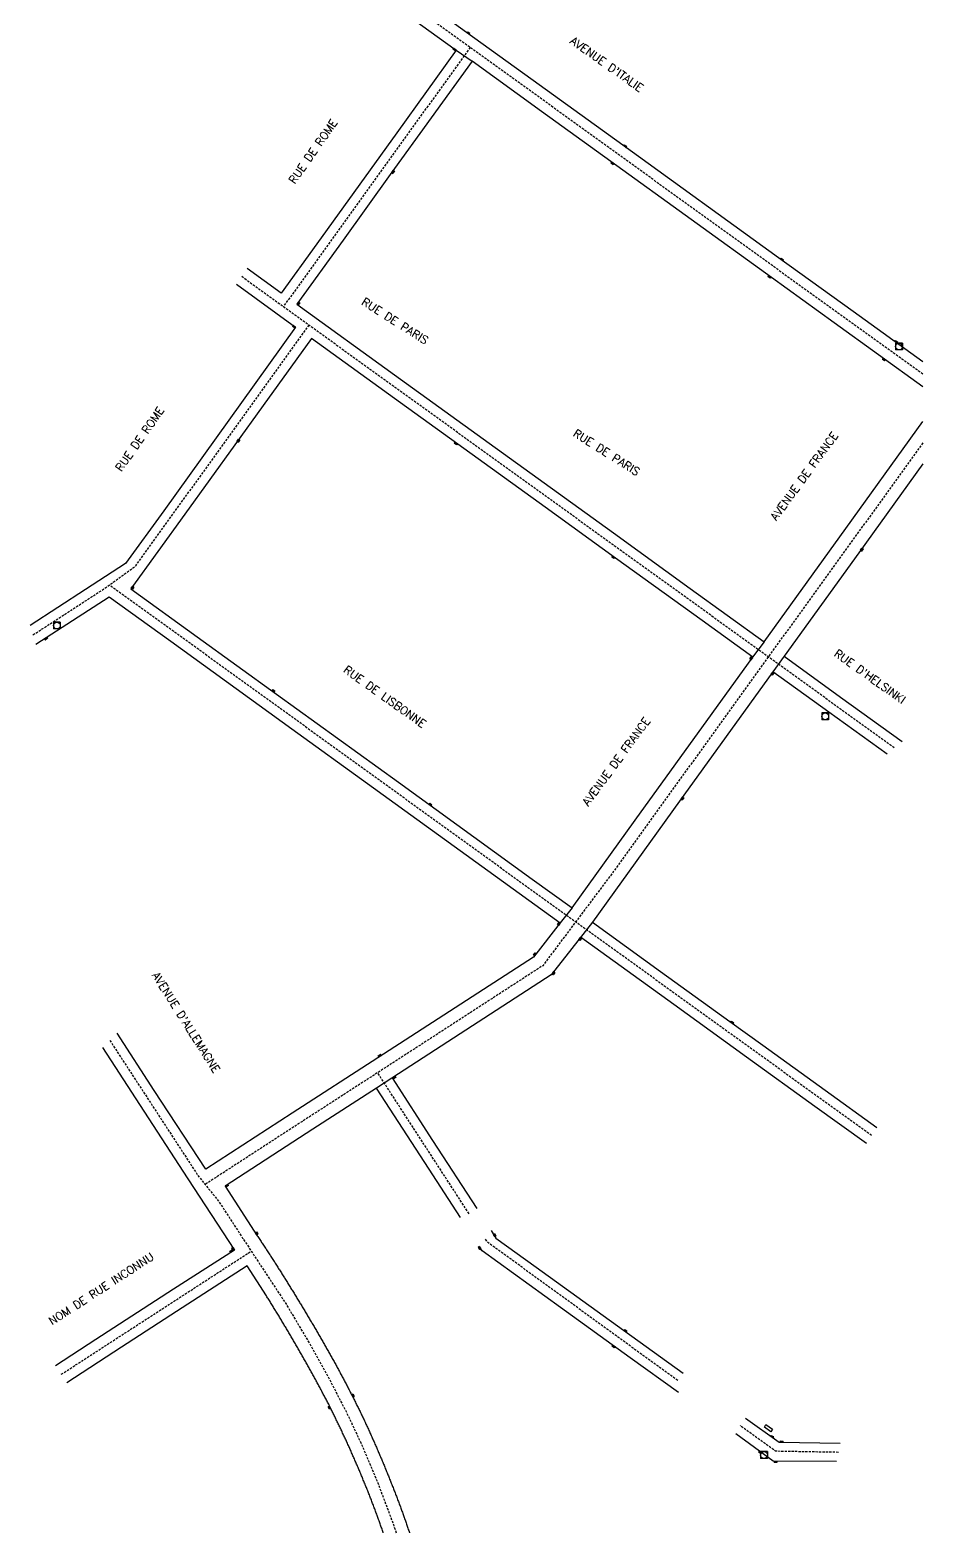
# Model space of a CAD drawing. Header units: millimetres. Extents: x 146603 to 147000, y 145000 to 146000.
# Drawn here: x 146804.7 to 147000, y 145000 to 145328.7 of the extents above; entities that cross this region are included whole.
import ezdxf
from ezdxf.enums import TextEntityAlignment as Align

# ---------------------------------------------------------------- set-up
doc = ezdxf.new("R2010")
doc.units = ezdxf.units.MM
doc.linetypes.add('DASHED', pattern=[0.75, 0.5, -0.25])
doc.layers.get('0').update_dxf_attribs({"linetype": 'CONTINUOUS'})
for name, color, linetype in [('W0001', 6, 'DASHED'), ('W0008', 7, 'CONTINUOUS'), ('W0017', 7, 'CONTINUOUS'), ('W0400', 7, 'CONTINUOUS'), ('W0420', 7, 'CONTINUOUS'), ('W0989', 7, 'CONTINUOUS')]:
    doc.layers.add(name, color=color, linetype=linetype)
doc.styles.get("Standard").update_dxf_attribs({"font": 'romans.shx', "width": 0.85})

# ---------------------------------------------------------------- blocks, each defined once
blk = doc.blocks.new('T420')
for p, q in [((0.75, 0.75), (-0.75, 0.75)), ((-0.75, 0.75), (-0.75, -0.75)), ((0.75, 0.75), (0.75, -0.75)), ((0.75, -0.75), (-0.75, -0.75))]:
    blk.add_line(p, q)
blk.add_ellipse((0, 0), major_axis=(-0.53, 0.53), ratio=1, start_param=3.926991, end_param=10.210176)
blk = doc.blocks.new('T400')
for p, q in [((-0.15, 0.3), (0.15, 0.3)), ((-0.15, -0.25), (-0.15, 0.3)), ((-0.15, 0.15), (0.15, 0.15)), ((-0.15, 0), (0.15, 0)), ((0.15, 0.3), (0.15, -0.25)), ((-0.15, -0.15), (0.15, -0.15)), ((-0.15, -0.25), (-0.15, -0.3)), ((-0.15, -0.3), (0.15, -0.3)), ((0.15, -0.3), (0.15, -0.25))]:
    blk.add_line(p, q)

msp = doc.modelspace()

# ---------------------------------------------------------------- linework, layer by layer
at = {"layer": 'W0001', "flags": 128}
for points in [[(147000, 145253.38), (146954.49, 145286.2), (146917.66, 145312.82), (146892.03, 145331.31), (146876.11, 145342.84)], [(146900.97, 145324.86), (146876.83, 145291.36), (146860.16, 145268.22)], [(146851.04, 145274.81), (146859.21, 145268.9), (146872.45, 145259.32), (146930.05, 145217.73), (146959.03, 145196.82), (146971.22, 145188.01), (146993.83, 145171.68)], [(146805.38, 145196.39), (146821.59, 145206.92), (146827.85, 145211.52), (146850.14, 145242.41), (146865.77, 145264.15)], [(147000, 145238.38), (146984.62, 145217.11), (146957.61, 145179.72), (146932.27, 145144.56), (146916.85, 145124.05), (146890.21, 145106.77), (146861.26, 145088.05), (146843.02, 145076.21)], [(146988.77, 145086.91), (146968.36, 145101.63), (146957.5, 145109.47), (146934.35, 145126.18), (146917.62, 145138.22), (146878.67, 145166.39), (146853.02, 145184.93), (146822.09, 145207.29)], [(146822.18, 145107.71), (146839.41, 145081.3), (146841.46, 145078.15), (146846.06, 145072.44), (146851.23, 145064.49), (146860.82, 145049.91), (146865.96, 145041.24), (146869.86, 145034.27), (146874.27, 145025.7), (146877.36, 145019.06), (146880.77, 145010.96), (146884.21, 145001.84), (146884.79, 145000)], [(146900.73, 145069.82), (146880.74, 145100.65)], [(146946.38, 145033.31), (146904.78, 145063.57), (146904.23, 145064.43)], [(146811.56, 145034.69), (146853.11, 145061.63)], [(146981.51, 145017.62), (146967.78, 145017.86), (146962.11, 145021.95), (146960, 145023.5)]]:
    msp.add_lwpolyline(points, dxfattribs=at)
at = {"layer": 'W0008', "flags": 128}
for points in [[(147000, 145256.11), (146984.74, 145267.11), (146968.41, 145278.85), (146934.34, 145303.5), (146916.1, 145316.66), (146900.21, 145328.12), (146877.66, 145344.47)], [(146874.55, 145341.2), (146897.95, 145324.29), (146884.94, 145306.19), (146867.44, 145281.92), (146859.68, 145271.16), (146852.23, 145276.52)], [(146897.95, 145324.29), (146901.4, 145321.83)], [(147000, 145250.64), (146980.56, 145264.66), (146966.86, 145274.56), (146931.71, 145299.94), (146916.6, 145310.86), (146901.4, 145321.83), (146883.49, 145297.04), (146873.18, 145282.7), (146863.09, 145268.69), (146884.45, 145253.23), (146905.12, 145238.32), (146932.3, 145218.69), (146949.13, 145206.56), (146965.26, 145194.9), (146981.84, 145217.87), (147000, 145243.03)], [(146849.86, 145273.11), (146862.82, 145263.69), (146850.99, 145247.2), (146833.96, 145223.51), (146825.63, 145212.01), (146816.85, 145206.34), (146804.74, 145198.44)], [(147000, 145233.77), (146985.95, 145214.33), (146969.64, 145191.74), (146967.15, 145188.31), (146946.75, 145160.02), (146927.7, 145133.57), (146918.73, 145122.05), (146896.11, 145107.38), (146883.88, 145099.49), (146880.53, 145097.28), (146866.58, 145088.27), (146847.39, 145075.83), (146854.42, 145065), (146854.56, 145064.8), (146854.7, 145064.59), (146854.84, 145064.38), (146854.97, 145064.17), (146855.11, 145063.97), (146855.25, 145063.76), (146855.38, 145063.55), (146855.52, 145063.35), (146855.66, 145063.14), (146855.79, 145062.93), (146855.93, 145062.72), (146856.07, 145062.52), (146856.2, 145062.31), (146856.34, 145062.1), (146856.47, 145061.89), (146856.61, 145061.68), (146856.74, 145061.48), (146856.88, 145061.27), (146857.02, 145061.06), (146857.15, 145060.85), (146857.29, 145060.64), (146857.42, 145060.43), (146857.55, 145060.23), (146857.69, 145060.02), (146857.82, 145059.81), (146857.96, 145059.6), (146858.09, 145059.39), (146858.23, 145059.18), (146858.36, 145058.97), (146858.49, 145058.76), (146858.63, 145058.55), (146858.76, 145058.34), (146858.89, 145058.13), (146859.03, 145057.92), (146859.16, 145057.71), (146859.29, 145057.51), (146859.42, 145057.3), (146859.56, 145057.09), (146859.69, 145056.88), (146859.82, 145056.66), (146859.95, 145056.45), (146860.09, 145056.24), (146860.22, 145056.03), (146860.35, 145055.82), (146860.48, 145055.61), (146860.61, 145055.4), (146860.74, 145055.19), (146860.88, 145054.97), (146861.01, 145054.76), (146861.14, 145054.55), (146861.27, 145054.34), (146861.41, 145054.12), (146861.54, 145053.91), (146861.67, 145053.7), (146861.8, 145053.49), (146861.93, 145053.27), (146862.06, 145053.06), (146862.19, 145052.85), (146862.33, 145052.63), (146862.46, 145052.42), (146862.59, 145052.21), (146862.72, 145051.99), (146862.85, 145051.78), (146862.98, 145051.57), (146863.11, 145051.35), (146863.24, 145051.14), (146863.37, 145050.92), (146863.5, 145050.71), (146863.63, 145050.5), (146863.76, 145050.28), (146863.89, 145050.07), (146864.02, 145049.85), (146864.15, 145049.64), (146864.28, 145049.43), (146864.41, 145049.21), (146864.54, 145049), (146864.67, 145048.78), (146864.8, 145048.57), (146864.93, 145048.35), (146865.05, 145048.14), (146865.18, 145047.92), (146865.31, 145047.71), (146865.44, 145047.49), (146865.57, 145047.28), (146865.7, 145047.06), (146865.82, 145046.85), (146865.95, 145046.63), (146866.08, 145046.42), (146866.21, 145046.2), (146866.33, 145045.99), (146866.46, 145045.77), (146866.59, 145045.56), (146866.72, 145045.34), (146866.84, 145045.12), (146866.97, 145044.91), (146867.1, 145044.69), (146867.22, 145044.48), (146867.35, 145044.26), (146867.47, 145044.04), (146867.6, 145043.83), (146867.73, 145043.61), (146867.85, 145043.39), (146867.98, 145043.18), (146868.1, 145042.96), (146868.23, 145042.74), (146868.35, 145042.52), (146868.48, 145042.31), (146868.6, 145042.09), (146868.73, 145041.87), (146868.85, 145041.65), (146868.98, 145041.43), (146869.1, 145041.21), (146869.23, 145040.99), (146869.35, 145040.78), (146869.48, 145040.56), (146869.6, 145040.34), (146869.73, 145040.12), (146869.85, 145039.9), (146869.98, 145039.68), (146870.1, 145039.46), (146870.22, 145039.24), (146870.35, 145039.02), (146870.47, 145038.8), (146870.59, 145038.58), (146870.72, 145038.36), (146870.84, 145038.14), (146870.96, 145037.92), (146871.08, 145037.7), (146871.21, 145037.48), (146871.33, 145037.26), (146871.45, 145037.04), (146871.57, 145036.82), (146871.69, 145036.6), (146871.81, 145036.38), (146871.93, 145036.16), (146872.05, 145035.94), (146872.17, 145035.72), (146872.29, 145035.5), (146872.41, 145035.28), (146872.53, 145035.05), (146872.65, 145034.83), (146872.77, 145034.61), (146872.89, 145034.39), (146873.01, 145034.17), (146873.13, 145033.95), (146873.25, 145033.72), (146873.37, 145033.5), (146873.48, 145033.28), (146873.6, 145033.05), (146873.72, 145032.83), (146873.83, 145032.61), (146873.95, 145032.39), (146874.07, 145032.16), (146874.18, 145031.94), (146874.3, 145031.71), (146874.41, 145031.49), (146874.53, 145031.27), (146874.64, 145031.04), (146874.76, 145030.82), (146874.87, 145030.59), (146874.99, 145030.37), (146875.1, 145030.14), (146875.22, 145029.92), (146875.33, 145029.69), (146875.44, 145029.47), (146875.56, 145029.24), (146875.67, 145029.02), (146875.78, 145028.79), (146875.9, 145028.57), (146876.01, 145028.34), (146876.12, 145028.12), (146876.23, 145027.89), (146876.34, 145027.66), (146876.46, 145027.44), (146876.57, 145027.21), (146876.68, 145026.99), (146876.79, 145026.76), (146876.9, 145026.53), (146877.01, 145026.31), (146877.12, 145026.08), (146877.23, 145025.85), (146877.34, 145025.63), (146877.45, 145025.4), (146877.55, 145025.17), (146877.66, 145024.94), (146877.77, 145024.72), (146877.88, 145024.49), (146877.99, 145024.26), (146878.09, 145024.03), (146878.2, 145023.8), (146878.31, 145023.57), (146878.41, 145023.35), (146878.52, 145023.12), (146878.62, 145022.89), (146878.73, 145022.66), (146878.83, 145022.43), (146878.94, 145022.2), (146879.04, 145021.97), (146879.15, 145021.74), (146879.25, 145021.51), (146879.35, 145021.28), (146879.45, 145021.05), (146879.56, 145020.82), (146879.66, 145020.59), (146879.76, 145020.36), (146879.86, 145020.13), (146879.96, 145019.9), (146880.06, 145019.67), (146880.17, 145019.44), (146880.27, 145019.21), (146880.37, 145018.98), (146880.47, 145018.75), (146880.57, 145018.52), (146880.67, 145018.29), (146880.77, 145018.05), (146880.87, 145017.82), (146880.97, 145017.59), (146881.06, 145017.36), (146881.16, 145017.13), (146881.26, 145016.9), (146881.36, 145016.67), (146881.46, 145016.44), (146881.56, 145016.2), (146881.65, 145015.97), (146881.75, 145015.74), (146881.85, 145015.51), (146881.94, 145015.28), (146882.04, 145015.04), (146882.14, 145014.81), (146882.23, 145014.58), (146882.33, 145014.35), (146882.43, 145014.11), (146882.52, 145013.88), (146882.62, 145013.65), (146882.71, 145013.42), (146882.81, 145013.18), (146882.9, 145012.95), (146883, 145012.72), (146883.09, 145012.48), (146883.18, 145012.25), (146883.28, 145012.02), (146883.37, 145011.78), (146883.47, 145011.55), (146883.56, 145011.32), (146883.65, 145011.08), (146883.74, 145010.85), (146883.84, 145010.62), (146883.93, 145010.38), (146884.02, 145010.15), (146884.11, 145009.91), (146884.2, 145009.68), (146884.3, 145009.45), (146884.39, 145009.21), (146884.48, 145008.98), (146884.57, 145008.74), (146884.66, 145008.51), (146884.75, 145008.27), (146884.84, 145008.04), (146884.93, 145007.8), (146885.02, 145007.57), (146885.11, 145007.33), (146885.2, 145007.1), (146885.29, 145006.86), (146885.37, 145006.63), (146885.46, 145006.39), (146885.55, 145006.15), (146885.64, 145005.92), (146885.73, 145005.68), (146885.81, 145005.45), (146885.9, 145005.22), (146885.99, 145004.98), (146886.07, 145004.75), (146886.15, 145004.52), (146886.24, 145004.28), (146886.32, 145004.05), (146886.41, 145003.82), (146886.49, 145003.58), (146886.57, 145003.35), (146886.65, 145003.12), (146886.74, 145002.88), (146886.82, 145002.65), (146886.9, 145002.42), (146886.98, 145002.18), (146887.06, 145001.95), (146887.14, 145001.71), (146887.22, 145001.48), (146887.3, 145001.24), (146887.38, 145001.01), (146887.46, 145000.77), (146887.54, 145000.54), (146887.61, 145000.31), (146887.69, 145000.07), (146887.72, 145000)], [(146806.02, 145194.34), (146822.03, 145204.72), (146835.5, 145195.04), (146861.96, 145175.87), (146878.51, 145163.92), (146908.28, 145142.42), (146920.7, 145133.41), (146914.87, 145125.93), (146896.43, 145114), (146880.79, 145103.89), (146862.06, 145091.81), (146843.21, 145079.55), (146831.91, 145096.77), (146823.8, 145109.29)], [(146965.25, 145194.91), (146962.75, 145191.49)], [(146969.64, 145191.74), (146982, 145182.8), (146995.47, 145173.06)], [(146992.19, 145170.3), (146979.43, 145179.51), (146967.18, 145188.33)], [(146923.28, 145136.73), (146920.7, 145133.41)], [(146927.7, 145133.57), (146942.61, 145122.79), (146957.74, 145111.88), (146964.95, 145106.67), (146978.64, 145096.83), (146989.89, 145088.66)], [(146987.64, 145085.16), (146976.36, 145093.25), (146961.44, 145104.04), (146945.5, 145115.54), (146925.12, 145130.26)], [(146820.56, 145106.13), (146830.56, 145090.78), (146839.25, 145077.47), (146849.43, 145061.85), (146836.12, 145053.28), (146819.15, 145042.27), (146810.31, 145036.54)], [(146883.9, 145099.5), (146892.73, 145085.85), (146902.44, 145070.93)], [(146898.86, 145068.98), (146891.09, 145081), (146880.53, 145097.28)], [(146905.57, 145066.13), (146906.58, 145064.47), (146915.39, 145058.12), (146934.5, 145044.37), (146947.55, 145034.93)], [(146946.56, 145030.74), (146936, 145038.33), (146920.77, 145049.28), (146903.58, 145061.7), (146902.89, 145062.74)], [(146881.98, 145000), (146881.95, 145000.08), (146881.87, 145000.31), (146881.79, 145000.55), (146881.71, 145000.79), (146881.63, 145001.02), (146881.54, 145001.26), (146881.46, 145001.49), (146881.38, 145001.73), (146881.3, 145001.97), (146881.21, 145002.2), (146881.13, 145002.44), (146881.05, 145002.67), (146880.96, 145002.91), (146880.88, 145003.14), (146880.8, 145003.38), (146880.71, 145003.61), (146880.62, 145003.85), (146880.54, 145004.09), (146880.45, 145004.32), (146880.37, 145004.56), (146880.28, 145004.79), (146880.19, 145005.03), (146880.1, 145005.26), (146880.02, 145005.5), (146879.93, 145005.73), (146879.84, 145005.97), (146879.75, 145006.2), (146879.66, 145006.44), (146879.57, 145006.67), (146879.48, 145006.91), (146879.39, 145007.14), (146879.3, 145007.37), (146879.21, 145007.61), (146879.12, 145007.84), (146879.03, 145008.07), (146878.94, 145008.31), (146878.84, 145008.54), (146878.75, 145008.77), (146878.66, 145009.01), (146878.57, 145009.24), (146878.47, 145009.47), (146878.38, 145009.71), (146878.29, 145009.94), (146878.19, 145010.17), (146878.1, 145010.4), (146878, 145010.64), (146877.91, 145010.87), (146877.81, 145011.1), (146877.72, 145011.33), (146877.62, 145011.56), (146877.53, 145011.8), (146877.43, 145012.03), (146877.33, 145012.26), (146877.24, 145012.49), (146877.14, 145012.72), (146877.04, 145012.95), (146876.95, 145013.19), (146876.85, 145013.42), (146876.75, 145013.65), (146876.65, 145013.88), (146876.55, 145014.11), (146876.46, 145014.34), (146876.36, 145014.57), (146876.26, 145014.8), (146876.16, 145015.03), (146876.06, 145015.26), (146875.96, 145015.49), (146875.86, 145015.72), (146875.76, 145015.95), (146875.66, 145016.18), (146875.56, 145016.41), (146875.46, 145016.64), (146875.36, 145016.87), (146875.26, 145017.1), (146875.16, 145017.32), (146875.06, 145017.55), (146874.96, 145017.78), (146874.86, 145018.01), (146874.76, 145018.23), (146874.66, 145018.46), (146874.56, 145018.69), (146874.45, 145018.92), (146874.35, 145019.14), (146874.25, 145019.37), (146874.14, 145019.6), (146874.04, 145019.82), (146873.94, 145020.05), (146873.83, 145020.27), (146873.73, 145020.5), (146873.62, 145020.73), (146873.52, 145020.95), (146873.41, 145021.18), (146873.31, 145021.4), (146873.2, 145021.63), (146873.1, 145021.85), (146872.99, 145022.08), (146872.89, 145022.31), (146872.78, 145022.53), (146872.67, 145022.75), (146872.57, 145022.98), (146872.46, 145023.2), (146872.35, 145023.43), (146872.24, 145023.65), (146872.14, 145023.88), (146872.03, 145024.1), (146871.92, 145024.33), (146871.81, 145024.55), (146871.7, 145024.77), (146871.59, 145025), (146871.48, 145025.22), (146871.37, 145025.45), (146871.26, 145025.67), (146871.16, 145025.89), (146871.04, 145026.12), (146870.93, 145026.34), (146870.82, 145026.56), (146870.71, 145026.79), (146870.6, 145027.01), (146870.49, 145027.23), (146870.38, 145027.46), (146870.26, 145027.68), (146870.15, 145027.91), (146870.04, 145028.13), (146869.92, 145028.36), (146869.81, 145028.58), (146869.69, 145028.81), (146869.58, 145029.03), (146869.46, 145029.26), (146869.34, 145029.48), (146869.23, 145029.7), (146869.11, 145029.93), (146868.99, 145030.15), (146868.87, 145030.37), (146868.76, 145030.6), (146868.64, 145030.82), (146868.52, 145031.04), (146868.4, 145031.26), (146868.28, 145031.49), (146868.16, 145031.71), (146868.04, 145031.93), (146867.92, 145032.15), (146867.8, 145032.38), (146867.68, 145032.6), (146867.56, 145032.82), (146867.44, 145033.04), (146867.32, 145033.26), (146867.2, 145033.48), (146867.08, 145033.7), (146866.96, 145033.93), (146866.84, 145034.15), (146866.72, 145034.37), (146866.6, 145034.59), (146866.47, 145034.81), (146866.35, 145035.03), (146866.23, 145035.25), (146866.11, 145035.47), (146865.99, 145035.69), (146865.87, 145035.91), (146865.74, 145036.13), (146865.62, 145036.35), (146865.5, 145036.57), (146865.38, 145036.78), (146865.25, 145037), (146865.13, 145037.22), (146865.01, 145037.44), (146864.88, 145037.66), (146864.76, 145037.88), (146864.63, 145038.1), (146864.51, 145038.31), (146864.39, 145038.53), (146864.26, 145038.75), (146864.14, 145038.97), (146864.01, 145039.19), (146863.89, 145039.4), (146863.76, 145039.62), (146863.64, 145039.84), (146863.51, 145040.06), (146863.39, 145040.27), (146863.26, 145040.49), (146863.13, 145040.71), (146863.01, 145040.93), (146862.88, 145041.14), (146862.76, 145041.36), (146862.63, 145041.58), (146862.5, 145041.79), (146862.38, 145042.01), (146862.25, 145042.23), (146862.12, 145042.44), (146862, 145042.66), (146861.87, 145042.88), (146861.74, 145043.09), (146861.61, 145043.31), (146861.49, 145043.53), (146861.36, 145043.74), (146861.23, 145043.96), (146861.1, 145044.18), (146860.98, 145044.39), (146860.85, 145044.61), (146860.72, 145044.82), (146860.59, 145045.04), (146860.46, 145045.25), (146860.34, 145045.47), (146860.21, 145045.68), (146860.08, 145045.9), (146859.95, 145046.11), (146859.82, 145046.33), (146859.69, 145046.54), (146859.56, 145046.76), (146859.43, 145046.97), (146859.3, 145047.18), (146859.18, 145047.4), (146859.05, 145047.61), (146858.92, 145047.83), (146858.79, 145048.04), (146858.66, 145048.25), (146858.52, 145048.47), (146858.39, 145048.68), (146858.26, 145048.9), (146858.13, 145049.11), (146858, 145049.32), (146857.87, 145049.54), (146857.74, 145049.75), (146857.61, 145049.96), (146857.48, 145050.18), (146857.34, 145050.39), (146857.21, 145050.6), (146857.08, 145050.81), (146856.95, 145051.03), (146856.82, 145051.24), (146856.68, 145051.45), (146856.55, 145051.66), (146856.42, 145051.88), (146852.22, 145058.44), (146836.77, 145048.43), (146824.75, 145040.63), (146812.81, 145032.83)], [(146961.17, 145025.12), (146968.54, 145019.82), (146981.89, 145019.62)], [(146981.13, 145015.62), (146967.27, 145015.72), (146959.11, 145021.67)]]:
    msp.add_lwpolyline(points, dxfattribs=at)
msp.add_lwpolyline([(146951.7, 145199.54), (146932.78, 145213.17), (146917.41, 145224.29), (146898.29, 145238.1), (146885.76, 145247.14), (146866.26, 145261.18), (146855.74, 145246.59), (146849.52, 145237.94), (146838.55, 145222.83), (146826.81, 145206.49), (146841.31, 145195.97), (146858.65, 145183.44), (146885.33, 145164.17), (146914.53, 145142.99), (146923.28, 145136.73), (146937.08, 145155.87), (146962.79, 145191.52)], close=True, dxfattribs=at)
at = {"layer": 'W0017', "flags": 128}
msp.add_lwpolyline([(146966.73, 145022.13), (146965.32, 145023.15), (146965.67, 145023.68), (146967.09, 145022.69)], close=True, dxfattribs=at)

# ---------------------------------------------------------------- block references
at = {"layer": 'W0400'}
for p, rotation in [((146900.61, 145328.01), 54.21321314218023), ((146897.54, 145324.44), 234.1402248716575), ((146934.91, 145303.26), 54.11252705187365), ((146932.08, 145299.51), 234.1667802698548), ((146884.11, 145297.65), 324.1585813655341), ((146969.16, 145278.49), 54.29554739117797), ((146966.42, 145274.68), 234.1667802701484), ((146863.41, 145268.86), 324.2372938936252), ((146862.44, 145263.81), 233.9786404182392), ((146994.15, 145260.49), 54.22331268305297), ((146991.47, 145256.63), 234.2044906664329), ((146850.28, 145238.85), 324.2882772744371), ((146897.82, 145238.24), 234.1860382984207), ((146986.61, 145215.03), 324.1338412409276), ((146932.26, 145213.39), 234.1140108146699), ((146827.13, 145206.71), 324.316325436827), ((146808.23, 145195.57), 302.9417770113645), ((146962.43, 145191.28), 144.1980418610513), ((146967.11, 145187.93), 324.200971919303), ((146857.96, 145184.15), 54.14399012019969), ((146892.3, 145159.29), 54.0494392546766), ((146947.39, 145160.61), 324.2009719233661), ((146920.35, 145133.17), 142.099348237301), ((146925.04, 145129.9), 322.1148438116653), ((146915.12, 145126.51), 142.0993482325935), ((146919.23, 145122.43), 322.1148438113223), ((146958.31, 145111.64), 54.12827207962562), ((146881.2, 145104.36), 122.8877638689021), ((146884.36, 145099.6), 302.8393485082581), ((146847.77, 145075.92), 302.9520506505366), ((146854.28, 145065.52), 33.02401391843101), ((146903.04, 145062.28), 212.9135159993135), ((146906.36, 145065.13), 32.9279355167099), ((146848.79, 145061.63), 122.8027035937549), ((146849.13, 145062.1), 213.1012144092443), ((146934.95, 145044.19), 54.11979343278048), ((146932.33, 145040.79), 234.2994922892218), ((146875.34, 145030.06), 26.89978801410377), ((146870.2, 145027.4), 206.7265799015491), ((146967.06, 145021.04), 54.24649334379293), ((146969.15, 145019.96), 89.13400766141238), ((146964.39, 145017.62), 234.1327810399112), ((146967.73, 145015.57), 269.5805242392921)]:
    msp.add_blockref('T400', p, dxfattribs=dict(at, rotation=rotation))
at = {"layer": 'W0420'}
for p in [(146994.77, 145259.46), (146810.6, 145198.44), (146978.63, 145178.58), (146965.25, 145017.03)]:
    msp.add_blockref('T420', p, dxfattribs=at)

# ---------------------------------------------------------------- texts
at = {"layer": 'W0989'}
for s, rotation, p in [("AVENUE D'ITALIE", 324.7274, (146930.87, 145321.18)), ('RUE DE ROME', 55.0447, (146866.62, 145302.14)), ('RUE DE PARIS', 327.5523, (146884.56, 145265.04)), ('RUE DE ROME', 55.0447, (146828.71, 145239.23)), ('RUE DE PARIS', 327.5523, (146930.83, 145236.3)), ('AVENUE DE FRANCE', 53.9075, (146974.05, 145231.12)), ("RUE D'HELSINKI", 324.4526, (146988.4, 145187.3)), ('RUE DE LISBONNE', 324.4526, (146882.35, 145182.88)), ('AVENUE DE FRANCE', 53.8235, (146932.93, 145168.7)), ("AVENUE D'ALLEMAGNE", 302.2109, (146838.86, 145111.68)), ('NOM DE RUE INCONNU', 32.9457, (146820.3, 145053.4))]:
    msp.add_text(s, height=1.75, rotation=rotation, dxfattribs=at).set_placement(p, align=Align.MIDDLE)

doc.saveas('drawing.dxf')
